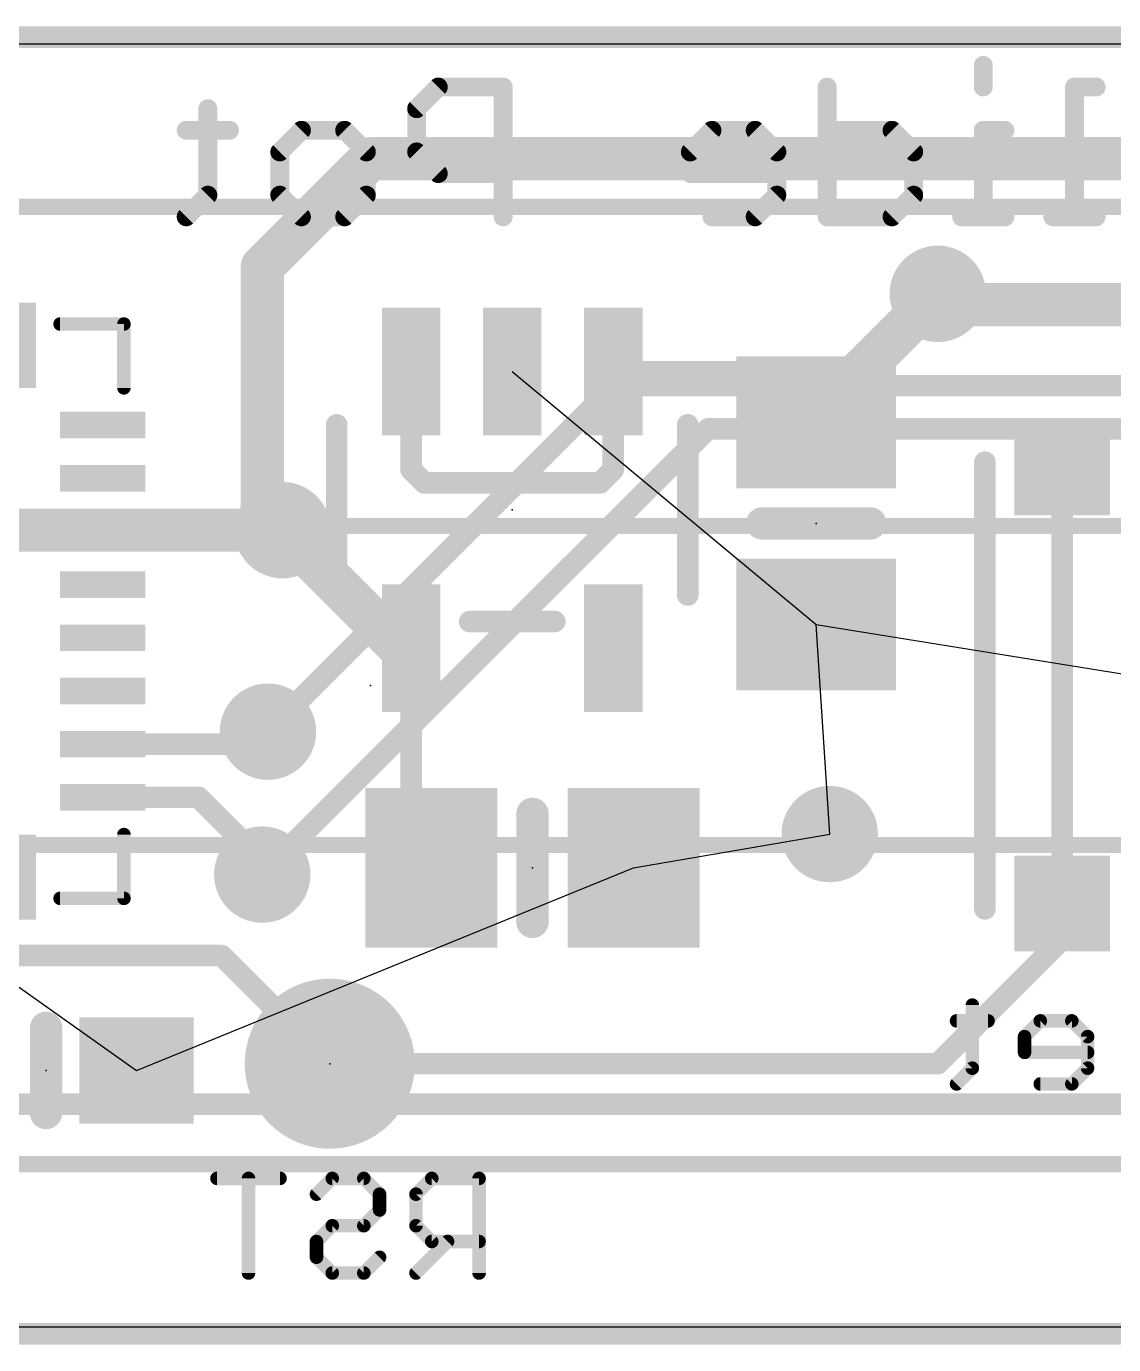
# Model space of a CAD drawing. Extents: x 1.7 to 53.6, y -6.2 to 6.2.
# Drawn here: x 19.88 to 30.1, y -6.2 to 6.2 of the extents above; entities that cross this region are included whole.
import ezdxf

# ---------------------------------------------------------------- set-up
doc = ezdxf.new("R2010")
doc.units = 0
for name, color, linetype in [('1', 12, 'CONTINUOUS'), ('16', 5, 'CONTINUOUS'), ('18', 3, 'CONTINUOUS'), ('19', 53, 'CONTINUOUS'), ('20', 53, 'CONTINUOUS'), ('21', 40, 'CONTINUOUS'), ('22', 6, 'CONTINUOUS'), ('23', 53, 'CONTINUOUS'), ('24', 53, 'CONTINUOUS')]:
    doc.layers.add(name, color=color, linetype=linetype)

# ---------------------------------------------------------------- blocks, each defined once
blk = doc.blocks.new('RECT')
blk.add_solid([(-0.5, -0.5), (0.5, -0.5), (-0.5, 0.5), (0.5, 0.5)])
blk = doc.blocks.new('PIE')
at = {"const_width": 0.5}
blk.add_lwpolyline([(0, -0.25, 1), (0, 0.25, 1), (0, -0.25)], format="xyb", dxfattribs=at)
blk = doc.blocks.new('ROUNDV')
at = {"const_width": 0.5}
blk.add_lwpolyline([(0, -0.25, 1), (0, 0.25, 1), (0, -0.25)], format="xyb", dxfattribs=at)

msp = doc.modelspace()

# ---------------------------------------------------------------- linework, layer by layer
at = {"layer": '1'}
for points, const_width in [([(16.383, 6.096), (41.275, 6.096)], 0.2032), ([(28.5496, 3.5814), (28.448, 3.683)], 0.4064), ([(38.4788, 3.5814), (28.5496, 3.5814)], 0.4064), ([(25.4048, 2.8194), (22.1512, -0.4342)], 0.2032), ([(38.5223, 2.8194), (25.4048, 2.8194)], 0.2032), ([(26.289, 2.413), (22.098, -1.778)], 0.2032), ([(38.354, 2.413), (26.289, 2.413)], 0.2032), ([(22.2885, 1.4605), (18.161, 1.4605)], 0.4064), ([(12.319, -3.937), (35.687, -3.937)], 0.2032), ([(41.275, -6.096), (16.383, -6.096)], 0.2032)]:
    msp.add_lwpolyline(points, dxfattribs=dict(at, const_width=const_width))
for points, const_width in [([(28.5198, 3.7548, 1), (28.3762, 3.6112)], 0.2032), ([(28.5496, 3.683, 1), (28.5496, 3.4798)], 0.2032), ([(28.4778, 3.5096, 1), (28.6214, 3.6532)], 0.2032), ([(25.4048, 2.8702, 1), (25.4048, 2.7686)], 0.1016), ([(25.4407, 2.7835, 1), (25.3689, 2.8553)], 0.1016), ([(26.289, 2.4638, 1), (26.289, 2.3622)], 0.1016), ([(26.3249, 2.3771, 1), (26.2531, 2.4489)], 0.1016), ([(22.2885, 1.3589, 1), (22.2885, 1.5621)], 0.2032), ([(22.1153, -0.3983, 1), (22.1871, -0.4701)], 0.1016), ([(22.0621, -1.7421, 1), (22.1339, -1.8139)], 0.1016)]:
    msp.add_lwpolyline(points, format="xyb", dxfattribs=dict(at, const_width=const_width))
at = {"layer": '16'}
for points, const_width in [([(16.383, 6.096), (41.275, 6.096)], 0.2032), ([(22.098, 3.937), (23.114, 4.953)], 0.4064), ([(23.114, 4.953), (33.909, 4.953)], 0.4064), ([(22.098, 3.937), (22.098, 1.651)], 0.4064), ([(27.305, 2.54), (28.448, 3.683)], 0.4064), ([(23.4975, 2.0295), (23.4975, 2.9511)], 0.2032), ([(26.8279, 2.9511), (25.3975, 2.9511)], 0.2032), ([(25.3975, 2.9511), (25.3975, 2.0295)], 0.2032), ([(27.305, 2.474), (26.8279, 2.9511)], 0.2032), ([(27.305, 2.474), (27.305, 2.54)], 0.4064), ([(23.622, 1.905), (23.4975, 2.0295)], 0.2032), ([(25.3975, 2.0295), (25.273, 1.905)], 0.2032), ([(29.6165, -2.05), (29.6165, 2.05)], 0.2032), ([(25.273, 1.905), (23.622, 1.905)], 0.2032), ([(22.098, 1.651), (22.2885, 1.4605)], 0.4064), ([(22.2885, 1.4605), (23.3981, 0.3509)], 0.4064), ([(23.3981, 0.3509), (23.4975, 0.3509)], 0.4064), ([(23.4975, -1.524), (23.4975, 0.3509)], 0.2032), ([(22.1512, -0.4342), (22.0339, -0.5515)], 0.2032), ([(22.0339, -0.5515), (20.5975, -0.5515)], 0.2032), ([(21.4985, -1.0515), (20.5975, -1.0515)], 0.2032), ([(21.4985, -1.0515), (22.098, -1.651)], 0.2032), ([(23.688, -1.7145), (23.4975, -1.524)], 0.2032), ([(22.098, -1.778), (22.098, -1.651)], 0.2032), ([(29.6165, -2.05), (29.6165, -2.3875)], 0.2032), ([(29.6165, -2.3875), (28.448, -3.556)], 0.2032), ([(19.558, -2.54), (21.717, -2.54)], 0.2032), ([(21.717, -2.54), (22.733, -3.556)], 0.2032), ([(28.448, -3.556), (22.733, -3.556)], 0.2032), ([(41.275, -6.096), (16.383, -6.096)], 0.2032)]:
    msp.add_lwpolyline(points, dxfattribs=dict(at, const_width=const_width))
for points, const_width in [([(23.114, 5.0546, 1), (23.114, 4.8514)], 0.2032), ([(23.1858, 4.8812, 1), (23.0422, 5.0248)], 0.2032), ([(22.1996, 3.937, 1), (21.9964, 3.937)], 0.2032), ([(22.0262, 4.0088, 1), (22.1698, 3.8652)], 0.2032), ([(28.5198, 3.6112, 1), (28.3762, 3.7548)], 0.2032), ([(23.5483, 2.9511, 1), (23.4467, 2.9511)], 0.1016), ([(25.3975, 3.0019, 1), (25.3975, 2.9003)], 0.1016), ([(25.4483, 2.9511, 1), (25.3467, 2.9511)], 0.1016), ([(26.8638, 2.987, 1), (26.792, 2.9152)], 0.1016), ([(26.8279, 2.9003, 1), (26.8279, 3.0019)], 0.1016), ([(27.4066, 2.54, 1), (27.2034, 2.54)], 0.2032), ([(27.2332, 2.6118, 1), (27.3768, 2.4682)], 0.2032), ([(27.2034, 2.474, 1), (27.4066, 2.474)], 0.2032), ([(27.2691, 2.4381, 1), (27.3409, 2.5099)], 0.1016), ([(23.5334, 2.0654, 1), (23.4616, 1.9936)], 0.1016), ([(25.4334, 1.9936, 1), (25.3616, 2.0654)], 0.1016), ([(29.6673, 2.05, 1), (29.5657, 2.05)], 0.1016), ([(23.4467, 2.0295, 1), (23.5483, 2.0295)], 0.1016), ([(23.622, 1.9558, 1), (23.622, 1.8542)], 0.1016), ([(23.5861, 1.8691, 1), (23.6579, 1.9409)], 0.1016), ([(25.2371, 1.9409, 1), (25.3089, 1.8691)], 0.1016), ([(25.273, 1.8542, 1), (25.273, 1.9558)], 0.1016), ([(25.3467, 2.0295, 1), (25.4483, 2.0295)], 0.1016), ([(21.9964, 1.651, 1), (22.1996, 1.651)], 0.2032), ([(22.1698, 1.7228, 1), (22.0262, 1.5792)], 0.2032), ([(22.3603, 1.5323, 1), (22.2167, 1.3887)], 0.2032), ([(22.2167, 1.3887, 1), (22.3603, 1.5323)], 0.2032), ([(23.3981, 0.4525, 1), (23.3981, 0.2493)], 0.2032), ([(23.3263, 0.2791, 1), (23.4699, 0.4227)], 0.2032), ([(23.4975, 0.2493, 1), (23.4975, 0.4525)], 0.2032), ([(23.5483, 0.3509, 1), (23.4467, 0.3509)], 0.1016), ([(22.1871, -0.4701, 1), (22.1153, -0.3983)], 0.1016), ([(20.5975, -0.5007, 1), (20.5975, -0.6023)], 0.1016), ([(21.998, -0.5156, 1), (22.0698, -0.5874)], 0.1016), ([(22.0339, -0.6023, 1), (22.0339, -0.5007)], 0.1016), ([(20.5975, -1.0007, 1), (20.5975, -1.1023)], 0.1016), ([(21.5344, -1.0156, 1), (21.4626, -1.0874)], 0.1016), ([(21.4985, -1.1023, 1), (21.4985, -1.0007)], 0.1016), ([(23.5334, -1.4881, 1), (23.4616, -1.5599)], 0.1016), ([(23.4467, -1.524, 1), (23.5483, -1.524)], 0.1016), ([(22.1488, -1.651, 1), (22.0472, -1.651)], 0.1016), ([(22.0621, -1.6869, 1), (22.1339, -1.6151)], 0.1016), ([(22.0472, -1.778, 1), (22.1488, -1.778)], 0.1016), ([(23.6521, -1.7504, 1), (23.7239, -1.6786)], 0.1016), ([(29.6673, -2.05, 1), (29.5657, -2.05)], 0.1016), ([(29.5657, -2.05, 1), (29.6673, -2.05)], 0.1016), ([(29.5657, -2.3875, 1), (29.6673, -2.3875)], 0.1016), ([(29.6524, -2.4234, 1), (29.5806, -2.3516)], 0.1016), ([(21.7529, -2.5041, 1), (21.6811, -2.5759)], 0.1016), ([(21.717, -2.5908, 1), (21.717, -2.4892)], 0.1016), ([(22.733, -3.5052, 1), (22.733, -3.6068)], 0.1016), ([(22.6971, -3.5919, 1), (22.7689, -3.5201)], 0.1016), ([(28.4121, -3.5201, 1), (28.4839, -3.5919)], 0.1016), ([(28.448, -3.6068, 1), (28.448, -3.5052)], 0.1016)]:
    msp.add_lwpolyline(points, format="xyb", dxfattribs=dict(at, const_width=const_width))
at = {"layer": '19'}
for p, q in [((24.4475, 2.9511), (27.305, 0.574)), ((27.305, 0.574), (30.861, 0)), ((27.432, -1.397), (27.305, 0.574)), ((25.588, -1.7145), (27.432, -1.397)), ((20.916, -3.6195), (25.588, -1.7145)), ((18.3475, -1.8015), (20.916, -3.6195))]:
    msp.add_line(p, q, dxfattribs=at)
at = {"layer": '20'}
for p, q in [((4.445, 6.0325), (52.324, 6.0325)), ((52.324, -6.0325), (4.445, -6.0325))]:
    msp.add_line(p, q, dxfattribs=at)
at = {"layer": '21', "const_width": 0.1524}
for points in [[(5.614, 4.5), (40.614, 4.5)], [(9.614, 1.5), (36.614, 1.5)], [(36.614, -1.5), (9.614, -1.5)], [(40.614, -4.5), (5.614, -4.5)]]:
    msp.add_lwpolyline(points, dxfattribs=at)
at = {"layer": '22'}
for points, const_width in [([(28.9201, 5.8305, 1), (28.8312, 5.8305)], 0.0889), ([(23.7524, 5.6716, 1), (23.7524, 5.5827)], 0.0889), ([(23.7838, 5.5957, 1), (23.7209, 5.6586)], 0.0889), ([(24.4069, 5.6271, 1), (24.318, 5.6271)], 0.0889), ([(24.3625, 5.5827, 1), (24.3625, 5.6716)], 0.0889), ([(27.4524, 5.6271, 1), (27.3635, 5.6271)], 0.0889), ([(29.7332, 5.6716, 1), (29.7332, 5.5827)], 0.0889), ([(29.7777, 5.6271, 1), (29.6888, 5.6271)], 0.0889), ([(29.9366, 5.5827, 1), (29.9366, 5.6716)], 0.0889), ([(28.8312, 5.6271, 1), (28.9201, 5.6271)], 0.0889), ([(21.6309, 5.4238, 1), (21.542, 5.4238)], 0.0889), ([(23.5934, 5.4238, 1), (23.5045, 5.4238)], 0.0889), ([(23.5175, 5.4552, 1), (23.5804, 5.3923)], 0.0889), ([(21.3831, 5.2648, 1), (21.3831, 5.1759)], 0.0889), ([(21.7898, 5.1759, 1), (21.7898, 5.2648)], 0.0889), ([(22.466, 5.2648, 1), (22.466, 5.1759)], 0.0889), ([(22.4974, 5.189, 1), (22.4346, 5.2518)], 0.0889), ([(22.9042, 5.2518, 1), (22.8413, 5.189)], 0.0889), ([(22.8728, 5.1759, 1), (22.8728, 5.2648)], 0.0889), ([(26.325, 5.2648, 1), (26.325, 5.1759)], 0.0889), ([(26.3565, 5.189, 1), (26.2936, 5.2518)], 0.0889), ([(26.7632, 5.2518, 1), (26.7003, 5.189)], 0.0889), ([(26.7318, 5.1759, 1), (26.7318, 5.2648)], 0.0889), ([(27.408, 5.2648, 1), (27.408, 5.1759)], 0.0889), ([(28.0495, 5.2518, 1), (27.9867, 5.189)], 0.0889), ([(28.0181, 5.1759, 1), (28.0181, 5.2648)], 0.0889), ([(28.9201, 5.2204, 1), (28.8312, 5.2204)], 0.0889), ([(28.8757, 5.2648, 1), (28.8757, 5.1759)], 0.0889), ([(29.079, 5.1759, 1), (29.079, 5.2648)], 0.0889), ([(22.3071, 5.017, 1), (22.2182, 5.017)], 0.0889), ([(22.2312, 5.0484, 1), (22.2941, 4.9856)], 0.0889), ([(23.1206, 5.017, 1), (23.0317, 5.017)], 0.0889), ([(23.0447, 4.9856, 1), (23.1076, 5.0484)], 0.0889), ([(23.5804, 5.0484, 1), (23.5175, 4.9856)], 0.0889), ([(26.1661, 5.017, 1), (26.0772, 5.017)], 0.0889), ([(26.0902, 5.0484, 1), (26.1531, 4.9856)], 0.0889), ([(26.9796, 5.017, 1), (26.8907, 5.017)], 0.0889), ([(26.9037, 4.9856, 1), (26.9666, 5.0484)], 0.0889), ([(28.2659, 5.017, 1), (28.177, 5.017)], 0.0889), ([(28.1901, 4.9856, 1), (28.2529, 5.0484)], 0.0889), ([(23.5045, 5.017, 1), (23.5934, 5.017)], 0.0889), ([(23.7524, 4.8581, 1), (23.7524, 4.7692)], 0.0889), ([(23.7209, 4.7822, 1), (23.7838, 4.8451)], 0.0889), ([(24.3625, 4.7692, 1), (24.3625, 4.8581)], 0.0889), ([(26.1217, 4.8581, 1), (26.1217, 4.7692)], 0.0889), ([(26.0772, 4.8136, 1), (26.1661, 4.8136)], 0.0889), ([(26.9351, 4.7692, 1), (26.9351, 4.8581)], 0.0889), ([(21.542, 4.6103, 1), (21.6309, 4.6103)], 0.0889), ([(21.6179, 4.5788, 1), (21.555, 4.6417)], 0.0889), ([(22.2941, 4.6417, 1), (22.2312, 4.5788)], 0.0889), ([(22.2182, 4.6103, 1), (22.3071, 4.6103)], 0.0889), ([(23.0317, 4.6103, 1), (23.1206, 4.6103)], 0.0889), ([(23.1076, 4.5788, 1), (23.0447, 4.6417)], 0.0889), ([(26.8907, 4.6103, 1), (26.9796, 4.6103)], 0.0889), ([(26.9666, 4.5788, 1), (26.9037, 4.6417)], 0.0889), ([(28.177, 4.6103, 1), (28.2659, 4.6103)], 0.0889), ([(28.2529, 4.5788, 1), (28.1901, 4.6417)], 0.0889), ([(21.3516, 4.4383, 1), (21.4145, 4.3755)], 0.0889), ([(22.466, 4.4514, 1), (22.466, 4.3624)], 0.0889), ([(22.4346, 4.3755, 1), (22.4974, 4.4383)], 0.0889), ([(22.8413, 4.4383, 1), (22.9042, 4.3755)], 0.0889), ([(22.8728, 4.3624, 1), (22.8728, 4.4514)], 0.0889), ([(26.325, 4.4514, 1), (26.325, 4.3624)], 0.0889), ([(26.7003, 4.4383, 1), (26.7632, 4.3755)], 0.0889), ([(26.7318, 4.3624, 1), (26.7318, 4.4514)], 0.0889), ([(27.408, 4.4514, 1), (27.408, 4.3624)], 0.0889), ([(27.9867, 4.4383, 1), (28.0495, 4.3755)], 0.0889), ([(28.0181, 4.3624, 1), (28.0181, 4.4514)], 0.0889), ([(28.6723, 4.4514, 1), (28.6723, 4.3624)], 0.0889), ([(29.079, 4.3624, 1), (29.079, 4.4514)], 0.0889), ([(29.5299, 4.4514, 1), (29.5299, 4.3624)], 0.0889), ([(29.9366, 4.3624, 1), (29.9366, 4.4514)], 0.0889), ([(24.318, 4.4069, 1), (24.4069, 4.4069)], 0.0889), ([(27.3635, 4.4069, 1), (27.4524, 4.4069)], 0.0889), ([(28.8312, 4.4069, 1), (28.9201, 4.4069)], 0.0889), ([(29.6888, 4.4069, 1), (29.7777, 4.4069)], 0.0889), ([(20.1975, 3.4303, 1), (20.1975, 3.3668)], 0.0635), ([(20.8292, 3.3985, 1), (20.7658, 3.3985)], 0.0635), ([(20.7975, 3.3668, 1), (20.7975, 3.4303)], 0.0635), ([(20.7658, 2.7985, 1), (20.8292, 2.7985)], 0.0635), ([(22.8483, 2.451, 1), (22.7467, 2.451)], 0.1016), ([(26.1483, 2.451, 1), (26.0467, 2.451)], 0.1016), ([(28.9419, 2.1, 1), (28.8403, 2.1)], 0.1016), ([(26.797, 1.6002, 1), (26.797, 1.4478)], 0.1524), ([(27.813, 1.4478, 1), (27.813, 1.6002)], 0.1524), ([(22.7467, 0.851, 1), (22.8483, 0.851)], 0.1016), ([(26.0467, 0.851, 1), (26.1483, 0.851)], 0.1016), ([(24.0475, 0.6518, 1), (24.0475, 0.5502)], 0.1016), ([(24.8475, 0.5502, 1), (24.8475, 0.6518)], 0.1016), ([(24.7142, -1.2065, 1), (24.5618, -1.2065)], 0.1524), ([(20.8292, -1.4015, 1), (20.7658, -1.4015)], 0.0635), ([(20.1975, -1.9698, 1), (20.1975, -2.0333)], 0.0635), ([(20.7658, -2.0015, 1), (20.8292, -2.0015)], 0.0635), ([(20.7975, -2.0333, 1), (20.7975, -1.9698)], 0.0635), ([(28.8403, -2.1, 1), (28.9419, -2.1)], 0.1016), ([(24.5618, -2.2225, 1), (24.7142, -2.2225)], 0.1524), ([(28.8043, -3.005, 1), (28.7408, -3.005)], 0.0635), ([(20.1422, -3.2195, 1), (19.9898, -3.2195)], 0.1524), ([(28.6242, -3.1216, 1), (28.6242, -3.1851)], 0.0635), ([(28.9208, -3.1851, 1), (28.9208, -3.1216)], 0.0635), ([(29.4114, -3.1216, 1), (29.4114, -3.1851)], 0.0635), ([(29.4339, -3.1758, 1), (29.389, -3.1309)], 0.0635), ([(29.7305, -3.1309, 1), (29.6856, -3.1758)], 0.0635), ([(29.708, -3.1851, 1), (29.708, -3.1216)], 0.0635), ([(29.2949, -3.3016, 1), (29.2314, -3.3016)], 0.0635), ([(29.2407, -3.2792, 1), (29.2856, -3.3241)], 0.0635), ([(29.8881, -3.3016, 1), (29.8246, -3.3016)], 0.0635), ([(29.8339, -3.3241, 1), (29.8788, -3.2792)], 0.0635), ([(29.2632, -3.4182, 1), (29.2632, -3.4817)], 0.0635), ([(29.2314, -3.4499, 1), (29.2949, -3.4499)], 0.0635), ([(29.8563, -3.4817, 1), (29.8563, -3.4182)], 0.0635), ([(28.7408, -3.5982, 1), (28.8043, -3.5982)], 0.0635), ([(28.795, -3.6207, 1), (28.7501, -3.5758)], 0.0635), ([(29.8246, -3.5982, 1), (29.8881, -3.5982)], 0.0635), ([(29.8788, -3.6207, 1), (29.8339, -3.5758)], 0.0635), ([(28.6018, -3.724, 1), (28.6467, -3.769)], 0.0635), ([(29.4114, -3.7147, 1), (29.4114, -3.7783)], 0.0635), ([(29.6856, -3.724, 1), (29.7305, -3.769)], 0.0635), ([(29.708, -3.7783, 1), (29.708, -3.7147)], 0.0635), ([(19.9898, -4.0195, 1), (20.1422, -4.0195)], 0.1524), ([(21.6721, -4.603, 1), (21.6721, -4.6665)], 0.0635), ([(22.0004, -4.6347, 1), (21.9369, -4.6347)], 0.0635), ([(22.2652, -4.6665, 1), (22.2652, -4.603)], 0.0635), ([(22.7559, -4.603, 1), (22.7559, -4.6665)], 0.0635), ([(22.7783, -4.6572, 1), (22.7334, -4.6123)], 0.0635), ([(23.0749, -4.6123, 1), (23.03, -4.6572)], 0.0635), ([(23.0525, -4.6665, 1), (23.0525, -4.603)], 0.0635), ([(23.6914, -4.603, 1), (23.6914, -4.6665)], 0.0635), ([(23.7139, -4.6572, 1), (23.6689, -4.6123)], 0.0635), ([(24.168, -4.6347, 1), (24.1045, -4.6347)], 0.0635), ([(24.1363, -4.6665, 1), (24.1363, -4.603)], 0.0635), ([(22.5851, -4.7606, 1), (22.63, -4.8055)], 0.0635), ([(23.2325, -4.783, 1), (23.169, -4.783)], 0.0635), ([(23.1783, -4.8055, 1), (23.2232, -4.7606)], 0.0635), ([(23.5749, -4.783, 1), (23.5114, -4.783)], 0.0635), ([(23.5207, -4.7606, 1), (23.5656, -4.8055)], 0.0635), ([(23.169, -4.9313, 1), (23.2325, -4.9313)], 0.0635), ([(23.2232, -4.9538, 1), (23.1783, -4.9089)], 0.0635), ([(22.7559, -5.0479, 1), (22.7559, -5.1114)], 0.0635), ([(22.7783, -5.1021, 1), (22.7334, -5.0572)], 0.0635), ([(23.03, -5.0572, 1), (23.0749, -5.1021)], 0.0635), ([(23.0525, -5.1114, 1), (23.0525, -5.0479)], 0.0635), ([(23.5114, -5.0796, 1), (23.5749, -5.0796)], 0.0635), ([(23.5656, -5.0572, 1), (23.5207, -5.1021)], 0.0635), ([(22.6393, -5.2279, 1), (22.5758, -5.2279)], 0.0635), ([(22.5851, -5.2055, 1), (22.63, -5.2504)], 0.0635), ([(23.6914, -5.1962, 1), (23.6914, -5.2597)], 0.0635), ([(23.6689, -5.2504, 1), (23.7139, -5.2055)], 0.0635), ([(23.8621, -5.2504, 1), (23.8172, -5.2055)], 0.0635), ([(24.1363, -5.2597, 1), (24.1363, -5.1962)], 0.0635), ([(22.63, -5.3538, 1), (22.5851, -5.3987)], 0.0635), ([(23.2232, -5.3987, 1), (23.1783, -5.3538)], 0.0635), ([(22.5758, -5.3762, 1), (22.6393, -5.3762)], 0.0635), ([(21.9369, -5.5245, 1), (22.0004, -5.5245)], 0.0635), ([(22.7559, -5.4928, 1), (22.7559, -5.5563)], 0.0635), ([(22.7334, -5.547, 1), (22.7783, -5.502)], 0.0635), ([(23.03, -5.502, 1), (23.0749, -5.547)], 0.0635), ([(23.0525, -5.5563, 1), (23.0525, -5.4928)], 0.0635), ([(23.5207, -5.502, 1), (23.5656, -5.547)], 0.0635), ([(24.1045, -5.5245, 1), (24.168, -5.5245)], 0.0635)]:
    msp.add_lwpolyline(points, format="xyb", dxfattribs=dict(at, const_width=const_width))
for points, const_width in [([(28.8757, 5.8305), (28.8757, 5.6271)], 0.1778), ([(23.7524, 5.6271), (23.549, 5.4238)], 0.1778), ([(24.3625, 5.6271), (23.7524, 5.6271)], 0.1778), ([(24.3625, 4.4069), (24.3625, 5.6271)], 0.1778), ([(27.408, 5.6271), (27.408, 4.4069)], 0.1778), ([(29.9366, 5.6271), (29.7332, 5.6271)], 0.1778), ([(29.7332, 5.6271), (29.7332, 4.4069)], 0.1778), ([(21.5864, 5.4238), (21.5864, 4.6103)], 0.1778), ([(23.549, 5.4238), (23.549, 5.017)], 0.1778), ([(21.7898, 5.2204), (21.3831, 5.2204)], 0.1778), ([(22.2626, 5.017), (22.466, 5.2204)], 0.1778), ([(22.466, 5.2204), (22.8728, 5.2204)], 0.1778), ([(22.8728, 5.2204), (23.0761, 5.017)], 0.1778), ([(26.325, 5.2204), (26.1217, 5.017)], 0.1778), ([(26.7318, 5.2204), (26.325, 5.2204)], 0.1778), ([(26.9351, 5.017), (26.7318, 5.2204)], 0.1778), ([(28.0181, 5.2204), (27.408, 5.2204)], 0.1778), ([(28.2215, 5.017), (28.0181, 5.2204)], 0.1778), ([(29.079, 5.2204), (28.8757, 5.2204)], 0.1778), ([(28.8757, 5.2204), (28.8757, 4.4069)], 0.1778), ([(22.2626, 4.6103), (22.2626, 5.017)], 0.1778), ([(23.0761, 5.017), (23.0761, 4.6103)], 0.1778), ([(23.549, 5.017), (23.7524, 4.8136)], 0.1778), ([(26.1217, 5.017), (26.1217, 4.8136)], 0.1778), ([(26.9351, 4.6103), (26.9351, 5.017)], 0.1778), ([(28.2215, 4.6103), (28.2215, 5.017)], 0.1778), ([(23.7524, 4.8136), (24.3625, 4.8136)], 0.1778), ([(26.1217, 4.8136), (26.9351, 4.8136)], 0.1778), ([(21.5864, 4.6103), (21.3831, 4.4069)], 0.1778), ([(22.466, 4.4069), (22.2626, 4.6103)], 0.1778), ([(23.0761, 4.6103), (22.8728, 4.4069)], 0.1778), ([(26.7318, 4.4069), (26.9351, 4.6103)], 0.1778), ([(28.0181, 4.4069), (28.2215, 4.6103)], 0.1778), ([(22.8728, 4.4069), (22.466, 4.4069)], 0.1778), ([(26.325, 4.4069), (26.7318, 4.4069)], 0.1778), ([(27.408, 4.4069), (28.0181, 4.4069)], 0.1778), ([(29.079, 4.4069), (28.6723, 4.4069)], 0.1778), ([(29.9366, 4.4069), (29.5299, 4.4069)], 0.1778), ([(20.7975, 3.3985), (20.1975, 3.3985)], 0.127), ([(20.7975, 2.7985), (20.7975, 3.3985)], 0.127), ([(22.7975, 0.851), (22.7975, 2.451)], 0.2032), ([(26.0975, 0.851), (26.0975, 2.451)], 0.2032), ([(28.8911, 2.1), (28.8911, -2.1)], 0.2032), ([(26.797, 1.524), (27.813, 1.524)], 0.3048), ([(24.0475, 0.601), (24.8475, 0.601)], 0.2032), ([(24.638, -2.2225), (24.638, -1.2065)], 0.3048), ([(20.7975, -2.0015), (20.7975, -1.4015)], 0.127), ([(20.1975, -2.0015), (20.7975, -2.0015)], 0.127), ([(28.7725, -3.005), (28.7725, -3.5982)], 0.127), ([(20.066, -4.0195), (20.066, -3.2195)], 0.3048), ([(28.9208, -3.1533), (28.6242, -3.1533)], 0.127), ([(29.4114, -3.1533), (29.2632, -3.3016)], 0.127), ([(29.708, -3.1533), (29.4114, -3.1533)], 0.127), ([(29.8563, -3.3016), (29.708, -3.1533)], 0.127), ([(29.2632, -3.3016), (29.2632, -3.4499)], 0.127), ([(29.8563, -3.5982), (29.8563, -3.3016)], 0.127), ([(29.2632, -3.4499), (29.8563, -3.4499)], 0.127), ([(28.7725, -3.5982), (28.6242, -3.7465)], 0.127), ([(29.708, -3.7465), (29.8563, -3.5982)], 0.127), ([(29.4114, -3.7465), (29.708, -3.7465)], 0.127), ([(22.2652, -4.6347), (21.6721, -4.6347)], 0.127), ([(21.9687, -5.5245), (21.9687, -4.6347)], 0.127), ([(22.6076, -4.783), (22.7559, -4.6347)], 0.127), ([(22.7559, -4.6347), (23.0525, -4.6347)], 0.127), ([(23.0525, -4.6347), (23.2008, -4.783)], 0.127), ([(23.6914, -4.6347), (23.5431, -4.783)], 0.127), ([(24.1363, -4.6347), (23.6914, -4.6347)], 0.127), ([(24.1363, -5.5245), (24.1363, -4.6347)], 0.127), ([(23.2008, -4.783), (23.2008, -4.9313)], 0.127), ([(23.5431, -4.783), (23.5431, -5.0796)], 0.127), ([(23.2008, -4.9313), (23.0525, -5.0796)], 0.127), ([(22.7559, -5.0796), (22.6076, -5.2279)], 0.127), ([(23.0525, -5.0796), (22.7559, -5.0796)], 0.127), ([(23.5431, -5.0796), (23.6914, -5.2279)], 0.127), ([(22.6076, -5.2279), (22.6076, -5.3762)], 0.127), ([(23.8397, -5.2279), (23.5431, -5.5245)], 0.127), ([(23.6914, -5.2279), (24.1363, -5.2279)], 0.127), ([(22.6076, -5.3762), (22.7559, -5.5245)], 0.127), ([(23.0525, -5.5245), (23.2008, -5.3762)], 0.127), ([(22.7559, -5.5245), (23.0525, -5.5245)], 0.127)]:
    msp.add_lwpolyline(points, dxfattribs=dict(at, const_width=const_width))
at = {"layer": '23'}
msp.add_point((23.114, 0), dxfattribs=at)
at = {"layer": '24'}
for p in [(24.4475, 1.651), (27.305, 1.524), (24.638, -1.7145), (22.733, -3.556), (20.066, -3.6195)]:
    msp.add_point(p, dxfattribs=at)

# ---------------------------------------------------------------- block references
at = {"layer": '16'}
for p, xscale, yscale, rotation in [((19.8475, 3.1985), 0.25, 0.8, 180), ((27.305, 2.474), 1.24, 1.5, 270), ((20.5975, 2.4485), 0.25, 0.8, 90), ((29.6165, 2.05), 0.9, 0.9, 270), ((20.5975, 1.9485), 0.25, 0.8, 90), ((20.5975, 1.4485), 0.25, 0.8, 90), ((27.305, 0.574), 1.24, 1.5, 270), ((20.5975, 0.9485), 0.25, 0.8, 90), ((20.5975, 0.4485), 0.25, 0.8, 90), ((20.5975, -0.0515), 0.25, 0.8, 90), ((20.5975, -0.5515), 0.25, 0.8, 90), ((20.5975, -1.0515), 0.25, 0.8, 90), ((29.6165, -2.05), 0.9, 0.9, 270)]:
    msp.add_blockref('RECT', p, dxfattribs=dict(at, xscale=xscale, yscale=yscale, rotation=rotation))
for name, p, xscale, yscale in [('RECT', (23.4975, 2.9511), 0.55, 1.2), ('RECT', (24.4475, 2.9511), 0.55, 1.2), ('RECT', (25.3975, 2.9511), 0.55, 1.2), ('RECT', (23.4975, 0.3509), 0.55, 1.2), ('RECT', (25.3975, 0.3509), 0.55, 1.2), ('RECT', (23.688, -1.7145), 1.24, 1.5), ('RECT', (25.588, -1.7145), 1.24, 1.5), ('RECT', (19.8475, -1.8015), 0.25, 0.8), ('PIE', (22.733, -3.556), 1.6, 1.6)]:
    msp.add_blockref(name, p, dxfattribs=dict(at, xscale=xscale, yscale=yscale))
at = {"layer": '16', "xscale": 1.075}
msp.add_blockref('RECT', (20.916, -3.6195), dxfattribs=at)
at = {"layer": '18', "xscale": 0.9064, "yscale": 0.9064}
for p in [(28.448, 3.683), (28.448, 3.683), (22.2885, 1.4605), (22.2885, 1.4605), (22.1512, -0.4342), (22.1512, -0.4342), (27.432, -1.397), (27.432, -1.397), (22.098, -1.778), (22.098, -1.778)]:
    msp.add_blockref('ROUNDV', p, dxfattribs=at)

doc.saveas('drawing.dxf')
